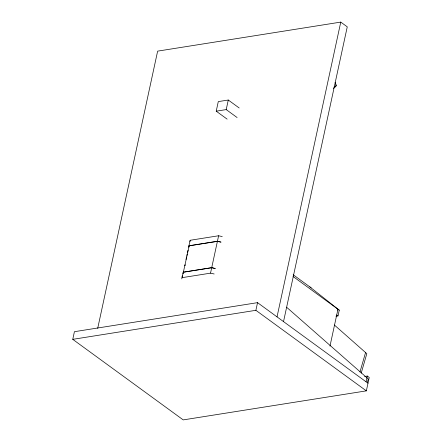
<?xml version="1.0" encoding="UTF-8"?>
<svg xmlns="http://www.w3.org/2000/svg" width="442" height="442" viewBox="0 0 442 442"><rect width="100%" height="100%" fill="white"/><g stroke="black" fill="none" stroke-linecap="round" stroke-linejoin="round"><path stroke-width="0.66" d="M364.567 376.479L367.291 376.043L369.241 377.468L366.346 390.866L183.22 419.9L72.759 339.346L74.416 331.693L257.537 302.654L367.998 383.208M97.699 328.367L157.639 51.134L340.765 22.1L347.263 26.84L283.526 321.61M227.122 119.125L216.221 111.18L218.293 101.605L228.282 100.025L239.177 107.97M182.038 277.079L182.303 275.852M186.016 259.465L186.585 256.83M186.872 255.509L187.154 254.189M187.441 252.868L188.01 250.227M181.75 278.891L183.314 272.156L211.718 267.653L215.353 268.493M188.646 247.001L190.209 240.266L218.613 235.763L222.249 236.597M183.098 273.432L189.17 245.824L217.47 241.338L220.762 242.1M237.111 117.544L226.21 109.594L228.282 100.025M182.126 277.653L210.53 273.15L218.613 235.763M366.346 390.866L255.885 310.312L257.537 302.654M277.029 316.87L340.765 22.1M329.986 346.075L337.953 309.229L337.307 310.085M335.975 316.24L338.014 315.919L339.257 310.173L309.825 286.886M366.053 381.789L367.291 376.043M367.346 382.733L368.258 378.965L286.631 307.256M359.965 371.993L365.562 352.55M361.219 373.103L366.821 353.661L334.362 325.008M189.839 241.503L190.209 240.266M188.806 247.039L189.17 245.824M182.944 273.394L183.314 272.156M334.091 87.03L336.329 85.422L335.102 82.24M333.274 88.394L336.075 86.383M216.221 111.18L226.21 109.594M189.021 245.763L217.425 241.26L221.061 242.1M184.369 265.239L185.723 265.029M183.463 272.217L211.762 267.73L215.061 268.493M72.759 339.346L255.885 310.312M210.53 273.15L214.166 273.99M335.533 84.892L336.329 85.422M293.19 274.747L311.129 287.83M293.024 276.46L339.257 310.173M336.716 314.969L338.014 315.919"/></g></svg>
